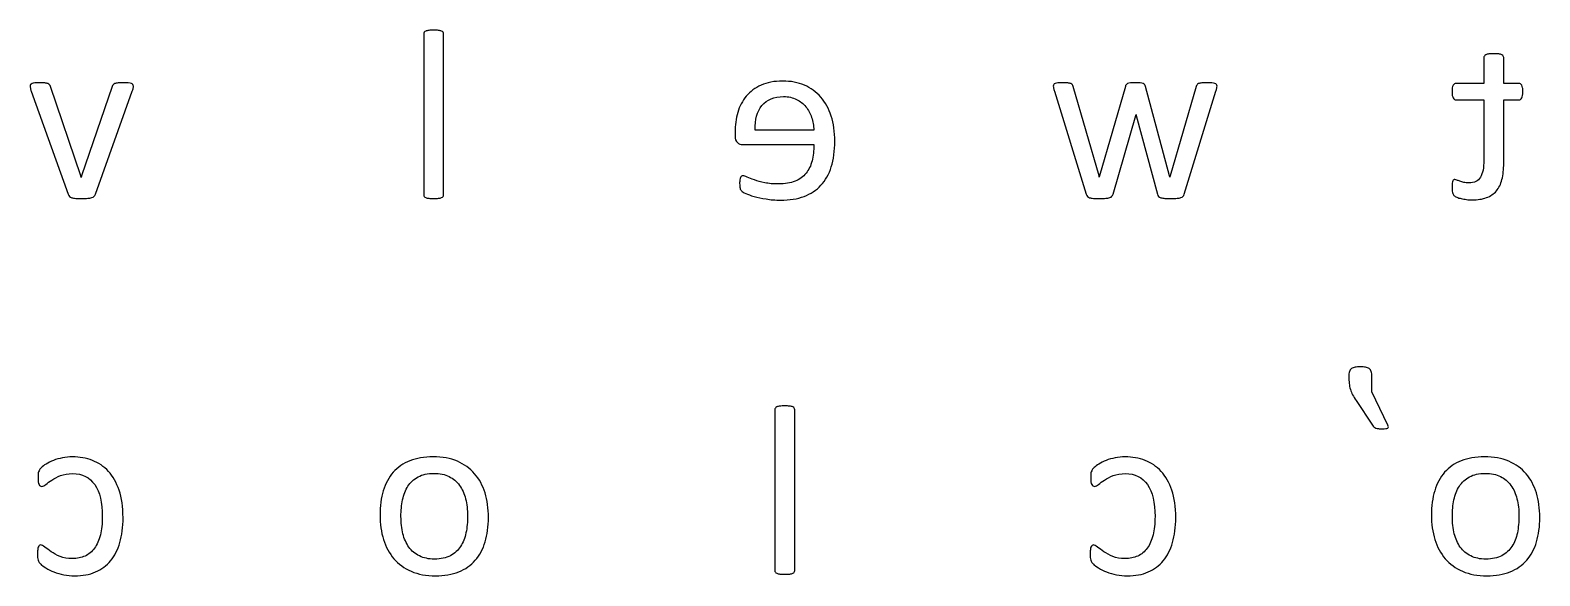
# Model space of a CAD drawing. Extents: x 4 to 604, y -23 to 293.
# Drawn here: x 379 to 443.6, y 35.1 to 58.5 of the extents above; entities that cross this region are included whole.
import ezdxf

# ---------------------------------------------------------------- set-up
doc = ezdxf.new("R2010")
doc.units = 0
doc.layers.add('Layer_1', color=7, linetype='CONTINUOUS')

msp = doc.modelspace()

# ---------------------------------------------------------------- linework, layer by layer
at = {"layer": 'Layer_1', "color": 1}
for p, q in [((395.852989, 58.285787), (395.852989, 51.396579)), ((396.703635, 51.396579), (396.703635, 58.285787)), ((441.224134, 57.275087), (441.224134, 56.171576)), ((442.074808, 56.171576), (442.074808, 57.275087)), ((379.014623, 56.047799), (379.014115, 56.047827)), ((379.055602, 55.83125), (380.63836, 51.422363)), ((381.174808, 52.206159), (379.880791, 56.03235)), ((382.520444, 56.03235), (381.210933, 52.206159)), ((381.803515, 51.422354), (383.381109, 55.831241)), ((422.797901, 56.04779), (422.79824, 56.047827)), ((422.844722, 55.83125), (424.210988, 51.422363)), ((424.757032, 52.206139), (423.65374, 56.03233)), ((425.880982, 56.042645), (424.772554, 52.206139)), ((427.773056, 52.206139), (426.747122, 56.03233)), ((428.912415, 56.03233), (427.793658, 52.206139)), ((428.402157, 51.422346), (429.758066, 55.831233)), ((441.224134, 56.171576), (440.033212, 56.171576)), ((442.719234, 56.171576), (442.074808, 56.171576)), ((440.033354, 55.465137), (441.224275, 55.465137)), ((441.224275, 55.465137), (441.224275, 52.876527)), ((442.074893, 52.752767), (442.074893, 55.465137)), ((442.074893, 55.465137), (442.724484, 55.465137)), ((425.355484, 51.422354), (426.329912, 54.78961)), ((426.329912, 54.78961), (426.340072, 54.836018)), ((426.340072, 54.836018), (426.350232, 54.78961)), ((426.350232, 54.78961), (427.252469, 51.422354)), ((409.179635, 54.072867), (409.17955, 53.918153)), ((412.551287, 54.170826), (410.035389, 54.170826)), ((409.509524, 53.546878), (412.551287, 53.546878)), ((381.190331, 52.144276), (381.174808, 52.206159)), ((381.210933, 52.206159), (381.190331, 52.144276)), ((424.762112, 52.159728), (424.757032, 52.206139)), ((424.772554, 52.206139), (424.762112, 52.159728)), ((427.783498, 52.159728), (427.773056, 52.206139)), ((427.793658, 52.206139), (427.783498, 52.159728)), ((439.863428, 51.736897), (439.863202, 51.736914)), ((435.444844, 43.606616), (435.444815, 43.606616)), ((436.43471, 42.951728), (436.43471, 43.606616)), ((437.120397, 41.533666), (436.43471, 42.951728)), ((410.882253, 42.190592), (410.882253, 35.301381)), ((411.732899, 35.301381), (411.732899, 42.190592)), ((435.754187, 42.58561), (436.460533, 41.523351)), ((393.984706, 37.673416), (393.984706, 37.673416)), ((394.881749, 37.616692), (394.881749, 37.616692)), ((438.978463, 37.673416), (438.978463, 37.673416)), ((439.875535, 37.616692), (439.875535, 37.616692)), ((379.327833, 36.007831), (379.327608, 36.007834)), ((424.37812, 36.007831), (424.377866, 36.007834))]:
    msp.add_line(p, q, dxfattribs=at)
for points in [[(395.873591, 58.35798), (395.859762, 58.337349), (395.852989, 58.313284), (395.852989, 58.285787)], [(395.940619, 58.409544), (395.909687, 58.3958), (395.887335, 58.378599), (395.873591, 58.35798)], [(396.069481, 58.440484), (396.014504, 58.433598), (395.971522, 58.423297), (395.940619, 58.409544)], [(396.280866, 58.450786), (396.194957, 58.450777), (396.124486, 58.447342), (396.069481, 58.440484)], [(396.487114, 58.440484), (396.432109, 58.447342), (396.363359, 58.450786), (396.280866, 58.450786)], [(396.618545, 58.409544), (396.585892, 58.423289), (396.542062, 58.43359), (396.487114, 58.440484)], [(396.685572, 58.35798), (396.673437, 58.378582), (396.651226, 58.395789), (396.618545, 58.409544)], [(396.703635, 58.285787), (396.703635, 58.313276), (396.697708, 58.337349), (396.685572, 58.35798)], [(441.244736, 57.342123), (441.230907, 57.321493), (441.224134, 57.299147), (441.224134, 57.275087)], [(441.311736, 57.396268), (441.280832, 57.380802), (441.25848, 57.362743), (441.244736, 57.342123)], [(441.440655, 57.429785), (441.38565, 57.422898), (441.342695, 57.411722), (441.311736, 57.396268)], [(441.652011, 57.440086), (441.566102, 57.44008), (441.495632, 57.436643), (441.440655, 57.429785)], [(441.858259, 57.429785), (441.803254, 57.436643), (441.734504, 57.440086), (441.652011, 57.440086)], [(441.989718, 57.396268), (441.957065, 57.411734), (441.913236, 57.42291), (441.858259, 57.429785)], [(442.056746, 57.342123), (442.04461, 57.362726), (442.022371, 57.380791), (441.989718, 57.396268)], [(442.074808, 57.275087), (442.074808, 57.299133), (442.068881, 57.32149), (442.056746, 57.342123)], [(411.221259, 56.269577), (410.85691, 56.269572), (410.546719, 56.211132), (410.290659, 56.094253)], [(412.144097, 56.091673), (411.869156, 56.210271), (411.561534, 56.269572), (411.221259, 56.269577)], [(379.014115, 56.047827), (379.014115, 56.034083), (379.014115, 56.019461), (379.016937, 56.003995)], [(379.032685, 56.117412), (379.02055, 56.098503), (379.014623, 56.075296), (379.014623, 56.047799)], [(379.016937, 56.003995), (379.01976, 55.988529), (379.021171, 55.972191), (379.024557, 55.95501)], [(379.024557, 55.95501), (379.027944, 55.937822), (379.032177, 55.918905), (379.03754, 55.898286)], [(379.094577, 56.1664), (379.065338, 56.152656), (379.044736, 56.136315), (379.032685, 56.117412)], [(379.03754, 55.898286), (379.04262, 55.877655), (379.048828, 55.855309), (379.055602, 55.83125)], [(379.215706, 56.192195), (379.164144, 56.188752), (379.123787, 56.180172), (379.094577, 56.1664)], [(379.411625, 56.19736), (379.332575, 56.197357), (379.267268, 56.195666), (379.215706, 56.192195)], [(379.635907, 56.189627), (379.57918, 56.194763), (379.50442, 56.19736), (379.411625, 56.19736)], [(379.769934, 56.161266), (379.737281, 56.17501), (379.692606, 56.184465), (379.635907, 56.189627)], [(379.844695, 56.109699), (379.82748, 56.130329), (379.802588, 56.147508), (379.769934, 56.161266)], [(379.880791, 56.03235), (379.874018, 56.063284), (379.861882, 56.089068), (379.844695, 56.109699)], [(382.564273, 56.109699), (382.548751, 56.089068), (382.534188, 56.063284), (382.520444, 56.03235)], [(382.636437, 56.161266), (382.603784, 56.147522), (382.579739, 56.130321), (382.564273, 56.109699)], [(382.775658, 56.189627), (382.715516, 56.184462), (382.669119, 56.175008), (382.636437, 56.161266)], [(383.015405, 56.19736), (382.915696, 56.197357), (382.835799, 56.19482), (382.775658, 56.189627)], [(383.213864, 56.192195), (383.16058, 56.195638), (383.094428, 56.197331), (383.015405, 56.19736)], [(383.342783, 56.168996), (383.31013, 56.181019), (383.267148, 56.188752), (383.213864, 56.192195)], [(383.412351, 56.120008), (383.398522, 56.140639), (383.375408, 56.156962), (383.342783, 56.168996)], [(383.381109, 55.831241), (383.394938, 55.872491), (383.405944, 55.908584), (383.414609, 55.93953)], [(383.432953, 56.047819), (383.432953, 56.075307), (383.42618, 56.099381), (383.412351, 56.120008)], [(383.414609, 55.93953), (383.423075, 55.970464), (383.428438, 55.993669), (383.430131, 56.009146)], [(383.430131, 56.009146), (383.432953, 56.024611), (383.432953, 56.0375), (383.432953, 56.047819)], [(409.65913, 55.622425), (409.494143, 55.424751), (409.373014, 55.192702), (409.295656, 54.926284)], [(410.290659, 56.094253), (410.034599, 55.977365), (409.824089, 55.820091), (409.65913, 55.622425)], [(410.331835, 55.22277), (410.539777, 55.47716), (410.848246, 55.604354), (411.25727, 55.60436)], [(411.25727, 55.60436), (411.466905, 55.604354), (411.650773, 55.564821), (411.808902, 55.485759)], [(412.847818, 55.58117), (412.653649, 55.8029), (412.419066, 55.973066), (412.144097, 56.091673)], [(413.293786, 54.771584), (413.190662, 55.089572), (413.042015, 55.359433), (412.847818, 55.58117)], [(422.815964, 56.11998), (422.803828, 56.102793), (422.797901, 56.078725), (422.797901, 56.04779)], [(422.79824, 56.047827), (422.79824, 56.023753), (422.801627, 55.994538), (422.808682, 55.960166)], [(422.808682, 55.960166), (422.815456, 55.925783), (422.827591, 55.882812), (422.844722, 55.83125)], [(422.877798, 56.166391), (422.848588, 56.152647), (422.827986, 56.137164), (422.815964, 56.11998)], [(422.996388, 56.192186), (422.946548, 56.188743), (422.907037, 56.180164), (422.877798, 56.166391)], [(423.194875, 56.197351), (423.112382, 56.197348), (423.046229, 56.195658), (422.996388, 56.192186)], [(423.413964, 56.189618), (423.357294, 56.194755), (423.284255, 56.197351), (423.194875, 56.197351)], [(423.54802, 56.163823), (423.515395, 56.175846), (423.470691, 56.184454), (423.413964, 56.189618)], [(423.620212, 56.112258), (423.60469, 56.13461), (423.580701, 56.151789), (423.54802, 56.163823)], [(423.65374, 56.03233), (423.646967, 56.063265), (423.635678, 56.089906), (423.620212, 56.112258)], [(425.911885, 56.114835), (425.898056, 56.094205), (425.887896, 56.070142), (425.880982, 56.042645)], [(425.978913, 56.163823), (425.947981, 56.1518), (425.925657, 56.135457), (425.911885, 56.114835)], [(426.105235, 56.189618), (426.05198, 56.184454), (426.009872, 56.175874), (425.978913, 56.163823)], [(426.308887, 56.197351), (426.226393, 56.197348), (426.158519, 56.194811), (426.105235, 56.189618)], [(426.517675, 56.189618), (426.46442, 56.194755), (426.394824, 56.197351), (426.308887, 56.197351)], [(426.643998, 56.163823), (426.613066, 56.175846), (426.570958, 56.184454), (426.517675, 56.189618)], [(426.713622, 56.112258), (426.6981, 56.13461), (426.674929, 56.151789), (426.643998, 56.163823)], [(426.747122, 56.03233), (426.740348, 56.063265), (426.729059, 56.089906), (426.713622, 56.112258)], [(428.948511, 56.112258), (428.934682, 56.089906), (428.922829, 56.063265), (428.912415, 56.03233)], [(429.015511, 56.163823), (428.984608, 56.1518), (428.962256, 56.134599), (428.948511, 56.112258)], [(429.149566, 56.189618), (429.091146, 56.184454), (429.046442, 56.175874), (429.015511, 56.163823)], [(429.381553, 56.197351), (429.285315, 56.197348), (429.208015, 56.194811), (429.149566, 56.189618)], [(429.582636, 56.192186), (429.52766, 56.19563), (429.460632, 56.197323), (429.381553, 56.197351)], [(429.714096, 56.168988), (429.681442, 56.18101), (429.637613, 56.188743), (429.582636, 56.192186)], [(429.78372, 56.122582), (429.769891, 56.141491), (429.746749, 56.156954), (429.714096, 56.168988)], [(429.758066, 55.831233), (429.775281, 55.882795), (429.787304, 55.925766), (429.794162, 55.960149)], [(429.804322, 56.04781), (429.80435, 56.078744), (429.797549, 56.103667), (429.78372, 56.122582)], [(429.794162, 55.960149), (429.800935, 55.994521), (429.804604, 56.023739), (429.804322, 56.04781)], [(439.87339, 55.980794), (439.866617, 55.936101), (439.86323, 55.881099), (439.86323, 55.815787)], [(439.86323, 55.815787), (439.86323, 55.692021), (439.878752, 55.602641), (439.909599, 55.547642)], [(439.90689, 56.091662), (439.891368, 56.062435), (439.880361, 56.025481), (439.87339, 55.980794)], [(439.96102, 56.153542), (439.940418, 56.141519), (439.922356, 56.120877), (439.90689, 56.091662)], [(440.033212, 56.171576), (440.005837, 56.17157), (439.98165, 56.165564), (439.96102, 56.153542)], [(442.793995, 56.153542), (442.771699, 56.165564), (442.746751, 56.171576), (442.719234, 56.171576)], [(442.848153, 56.091662), (442.834324, 56.120877), (442.816347, 56.141505), (442.793995, 56.153542)], [(442.881653, 55.980794), (442.873186, 56.025481), (442.861898, 56.062435), (442.848153, 56.091662)], [(442.848238, 55.547642), (442.87917, 55.602641), (442.894635, 55.692021), (442.894635, 55.815787)], [(442.894635, 55.815787), (442.894635, 55.881099), (442.890402, 55.936101), (442.881653, 55.980794)], [(409.295656, 54.926284), (409.218328, 54.659855), (409.179635, 54.375384), (409.179635, 54.072867)], [(410.035389, 54.170826), (410.024947, 54.617728), (410.123894, 54.968375), (410.331835, 55.22277)], [(411.808902, 55.485759), (411.967003, 55.406686), (412.099337, 55.301835), (412.205876, 55.171205)], [(412.205876, 55.171205), (412.312414, 55.040567), (412.394908, 54.888447), (412.453356, 54.714846)], [(439.909599, 55.547642), (439.940531, 55.492634), (439.981792, 55.465131), (440.033354, 55.465137)], [(442.724484, 55.465137), (442.776046, 55.465131), (442.817278, 55.492625), (442.848238, 55.547642)], [(412.453356, 54.714846), (412.511776, 54.541237), (412.544429, 54.359898), (412.551287, 54.170826)], [(413.448444, 53.696436), (413.448444, 54.09521), (413.396882, 54.453593), (413.293786, 54.771584)], [(409.17955, 53.918153), (409.17955, 53.784077), (409.213078, 53.688683), (409.280106, 53.631962)], [(409.280106, 53.631962), (409.347134, 53.575239), (409.423588, 53.546875), (409.509524, 53.546878)], [(413.29895, 52.592927), (413.398603, 52.909194), (413.448444, 53.277031), (413.448444, 53.696436)], [(412.551287, 53.546878), (412.551287, 53.289045), (412.525605, 53.057), (412.473958, 52.850737)], [(412.473958, 52.850737), (412.422425, 52.644473), (412.336488, 52.467429), (412.216177, 52.319609)], [(412.855551, 51.803964), (413.05147, 52.013666), (413.19927, 52.276652), (413.29895, 52.592927)], [(441.224275, 52.876527), (441.224303, 52.556814), (441.177031, 52.315317), (441.082486, 52.152026)], [(442.000132, 52.05405), (442.049972, 52.251718), (442.074893, 52.484625), (442.074893, 52.752767)], [(409.383258, 52.038592), (409.378178, 51.995618), (409.375638, 51.943193), (409.375638, 51.881315)], [(409.375638, 51.881315), (409.375638, 51.836623), (409.37846, 51.79795), (409.380718, 51.765291)], [(409.380718, 51.765291), (409.384105, 51.732632), (409.388338, 51.703414), (409.3937, 51.67763)], [(409.4064, 52.139142), (409.39624, 52.115069), (409.388338, 52.081561), (409.383258, 52.038592)], [(409.45023, 52.193287), (409.431321, 52.181264), (409.416702, 52.163207), (409.4064, 52.139142)], [(409.514661, 52.211321), (409.490672, 52.211318), (409.469138, 52.205309), (409.45023, 52.193287)], [(409.697682, 52.157176), (409.616938, 52.19327), (409.555922, 52.211318), (409.514661, 52.211321)], [(410.007026, 52.035996), (409.881578, 52.080686), (409.778482, 52.12108), (409.697682, 52.157176)], [(410.452993, 51.914815), (410.28112, 51.950911), (410.132502, 51.991303), (410.007026, 52.035996)], [(411.040721, 51.860671), (410.820729, 51.860671), (410.624838, 51.878705), (410.452993, 51.914815)], [(411.747039, 51.979275), (411.554563, 51.900205), (411.319133, 51.860671), (411.040721, 51.860671)], [(412.216177, 52.319609), (412.095894, 52.171784), (411.939486, 52.058339), (411.747039, 51.979275)], [(412.1312, 51.329557), (412.41822, 51.436127), (412.659661, 51.594264), (412.855551, 51.803964)], [(439.863202, 51.736914), (439.863202, 51.637219), (439.869975, 51.558151), (439.883804, 51.499709)], [(439.873588, 51.891594), (439.866814, 51.850342), (439.863428, 51.798774), (439.863428, 51.736897)], [(439.89673, 51.98957), (439.888263, 51.965497), (439.880361, 51.932846), (439.873588, 51.891594)], [(439.932798, 52.038558), (439.917276, 52.029979), (439.905422, 52.013638), (439.89673, 51.98957)], [(439.981792, 52.051456), (439.964576, 52.051456), (439.948264, 52.047166), (439.932798, 52.038558)], [(440.074586, 52.028257), (440.040212, 52.043723), (440.00928, 52.051456), (439.981792, 52.051456)], [(440.198312, 51.979272), (440.150222, 51.996459), (440.108961, 52.012789), (440.074586, 52.028257)], [(440.3633, 51.930284), (440.301436, 51.94575), (440.246431, 51.962082), (440.198312, 51.979272)], [(440.574684, 51.907085), (440.495634, 51.907085), (440.425191, 51.914818), (440.3633, 51.930284)], [(441.082486, 52.152026), (440.987998, 51.988732), (440.818693, 51.907085), (440.574684, 51.907085)], [(441.760412, 51.564174), (441.870366, 51.693087), (441.950292, 51.856378), (442.000132, 52.05405)], [(380.63836, 51.422363), (380.652189, 51.384545), (380.670167, 51.353605), (380.692491, 51.32954)], [(380.692491, 51.32954), (380.714786, 51.305495), (380.748342, 51.286572), (380.793046, 51.272819)], [(380.793046, 51.272819), (380.837722, 51.259075), (380.894421, 51.24962), (380.96317, 51.244458)], [(380.96317, 51.244458), (381.031919, 51.239294), (381.117856, 51.236725), (381.220924, 51.236725)], [(381.220924, 51.236725), (381.324048, 51.236725), (381.409956, 51.240169), (381.478705, 51.247027)], [(381.478705, 51.247027), (381.547455, 51.253913), (381.603306, 51.264214), (381.646289, 51.277969)], [(381.646289, 51.277969), (381.689215, 51.291714), (381.722743, 51.310628), (381.746788, 51.33469)], [(381.746788, 51.33469), (381.770777, 51.358764), (381.789771, 51.387974), (381.803515, 51.422354)], [(395.852989, 51.396579), (395.852989, 51.369091), (395.859762, 51.345872), (395.873591, 51.326963)], [(395.873591, 51.326963), (395.88742, 51.308054), (395.909687, 51.291728), (395.940619, 51.277978)], [(395.940619, 51.277978), (395.971522, 51.264234), (396.014504, 51.253904), (396.069481, 51.247035)], [(396.069481, 51.247035), (396.124486, 51.240149), (396.194957, 51.236734), (396.280866, 51.236734)], [(396.280866, 51.236734), (396.363359, 51.236734), (396.432109, 51.240177), (396.487114, 51.247035)], [(396.487114, 51.247035), (396.542062, 51.253921), (396.585892, 51.264222), (396.618545, 51.277978)], [(396.618545, 51.277978), (396.651226, 51.291722), (396.67355, 51.308057), (396.685572, 51.326963)], [(396.685572, 51.326963), (396.697708, 51.345872), (396.703635, 51.369076), (396.703635, 51.396579)], [(409.3937, 51.67763), (409.39878, 51.651835), (409.407529, 51.628642), (409.419383, 51.608014)], [(409.419383, 51.608014), (409.431518, 51.587384), (409.446758, 51.567623), (409.46578, 51.548714)], [(409.46578, 51.548714), (409.484689, 51.529805), (409.540541, 51.498865), (409.633335, 51.455896)], [(409.633335, 51.455896), (409.72613, 51.412922), (409.846441, 51.370812), (409.994213, 51.329557)], [(409.994213, 51.329557), (410.142041, 51.288307), (410.313011, 51.251353), (410.507208, 51.218691)], [(410.507208, 51.218691), (410.701405, 51.186033), (410.908472, 51.169706), (411.128436, 51.169706)], [(411.128436, 51.169706), (411.509972, 51.169706), (411.844236, 51.22299), (412.1312, 51.329557)], [(424.210988, 51.422363), (424.221148, 51.384545), (424.237517, 51.353605), (424.259925, 51.32954)], [(424.259925, 51.32954), (424.282221, 51.305495), (424.313209, 51.286572), (424.352748, 51.272819)], [(424.352748, 51.272819), (424.392288, 51.259075), (424.446418, 51.24962), (424.515139, 51.244458)], [(424.515139, 51.244458), (424.583888, 51.239294), (424.669825, 51.236725), (424.772949, 51.236725)], [(424.772949, 51.236725), (424.879488, 51.236725), (424.968839, 51.240169), (425.041032, 51.247027)], [(425.041032, 51.247027), (425.113196, 51.253913), (425.170769, 51.264214), (425.213724, 51.277969)], [(425.213724, 51.277969), (425.256706, 51.291714), (425.288484, 51.310628), (425.309115, 51.33469)], [(425.309115, 51.33469), (425.329717, 51.358764), (425.345211, 51.387974), (425.355484, 51.422354)], [(427.252469, 51.422354), (427.262911, 51.384537), (427.278998, 51.353597), (427.301462, 51.329531)], [(427.301462, 51.329531), (427.323758, 51.305486), (427.357286, 51.286563), (427.401962, 51.27281)], [(427.401962, 51.27281), (427.446666, 51.259066), (427.504239, 51.249612), (427.57471, 51.24445)], [(427.57471, 51.24445), (427.645153, 51.239285), (427.731936, 51.236717), (427.83506, 51.236717)], [(427.83506, 51.236717), (427.941599, 51.236717), (428.028382, 51.24016), (428.09541, 51.247018)], [(428.09541, 51.247018), (428.16241, 51.253904), (428.217415, 51.264205), (428.260369, 51.277961)], [(428.260369, 51.277961), (428.303351, 51.291705), (428.33513, 51.31062), (428.35576, 51.334682)], [(428.35576, 51.334682), (428.376362, 51.358756), (428.391856, 51.387966), (428.402157, 51.422346)], [(439.883804, 51.499709), (439.897633, 51.441266), (439.91815, 51.398298), (439.945639, 51.370795)], [(439.945639, 51.370795), (439.973014, 51.343307), (440.014388, 51.317509), (440.069393, 51.293447)], [(440.069393, 51.293447), (440.12437, 51.269373), (440.18708, 51.249617), (440.257551, 51.234146)], [(440.257551, 51.234146), (440.328022, 51.21868), (440.402782, 51.205783), (440.481805, 51.195473)], [(440.481805, 51.195473), (440.560883, 51.185172), (440.639934, 51.180007), (440.718984, 51.180007)], [(440.718984, 51.180007), (440.959579, 51.180007), (441.165798, 51.211805), (441.337644, 51.275401)], [(441.337644, 51.275401), (441.509517, 51.339003), (441.650402, 51.435258), (441.760412, 51.564174)], [(435.560837, 43.952107), (435.521326, 43.921161), (435.492088, 43.878187), (435.473179, 43.823191)], [(435.712926, 44.013984), (435.651063, 44.003655), (435.600376, 43.983039), (435.560837, 43.952107)], [(435.93464, 44.02945), (435.848704, 44.029444), (435.77479, 44.024285), (435.712926, 44.013984)], [(436.161462, 44.013984), (436.099599, 44.024285), (436.023964, 44.02945), (435.93464, 44.02945)], [(436.31612, 43.952107), (436.274887, 43.983039), (436.223354, 44.003666), (436.161462, 44.013984)], [(436.406346, 43.823191), (436.387438, 43.878187), (436.357381, 43.921161), (436.31612, 43.952107)], [(435.444815, 43.606616), (435.444815, 43.500038), (435.449895, 43.402922), (435.460338, 43.315267)], [(435.473179, 43.823191), (435.45427, 43.76818), (435.444844, 43.69599), (435.444844, 43.606616)], [(435.460338, 43.315267), (435.470498, 43.227597), (435.487713, 43.143374), (435.5119, 43.062593)], [(436.43471, 43.606616), (436.43471, 43.69599), (436.425114, 43.76818), (436.406346, 43.823191)], [(435.5119, 43.062593), (435.535888, 42.981802), (435.567751, 42.902731), (435.607291, 42.825391)], [(435.607291, 42.825391), (435.646802, 42.748037), (435.695796, 42.668109), (435.754187, 42.58561)], [(410.902856, 42.262784), (410.889027, 42.242154), (410.882253, 42.218086), (410.882253, 42.190592)], [(410.969883, 42.314349), (410.938952, 42.300605), (410.9166, 42.283403), (410.902856, 42.262784)], [(411.098746, 42.345292), (411.043769, 42.338406), (411.000815, 42.328104), (410.969883, 42.314349)], [(411.310159, 42.355593), (411.224222, 42.355584), (411.153751, 42.35215), (411.098746, 42.345292)], [(411.51635, 42.345292), (411.461373, 42.35215), (411.392624, 42.355593), (411.310159, 42.355593)], [(411.647809, 42.314349), (411.615184, 42.328093), (411.571355, 42.338394), (411.51635, 42.345292)], [(411.714837, 42.262784), (411.702702, 42.283415), (411.680462, 42.300591), (411.647809, 42.314349)], [(411.732899, 42.190592), (411.732899, 42.21808), (411.726973, 42.242151), (411.714837, 42.262784)], [(436.460533, 41.523351), (436.477749, 41.499277), (436.497476, 41.476939), (436.519828, 41.456314)], [(436.519828, 41.456314), (436.542124, 41.435684), (436.56964, 41.419355), (436.602293, 41.407326)], [(436.602293, 41.407326), (436.634946, 41.395304), (436.672764, 41.386696), (436.715718, 41.381559)], [(436.715718, 41.381559), (436.758701, 41.376395), (436.812831, 41.373826), (436.878109, 41.373826)], [(436.878109, 41.373826), (436.936557, 41.373824), (436.985523, 41.376366), (437.025062, 41.381559)], [(437.025062, 41.381559), (437.064573, 41.386696), (437.092937, 41.395304), (437.110096, 41.407326)], [(437.110096, 41.407326), (437.127311, 41.419349), (437.136625, 41.435684), (437.138459, 41.456314)], [(437.138459, 41.456314), (437.141281, 41.476945), (437.134226, 41.502717), (437.120397, 41.533666)], [(380.39215, 40.127954), (380.252986, 40.100437), (380.124942, 40.064352), (380.008074, 40.019665)], [(380.822652, 40.169206), (380.674852, 40.169203), (380.53137, 40.155462), (380.39215, 40.127954)], [(381.675922, 40.017085), (381.412948, 40.118496), (381.128524, 40.169203), (380.822652, 40.169206)], [(396.25826, 40.174362), (395.87678, 40.174359), (395.544238, 40.117636), (395.260689, 40.004196)], [(397.294552, 39.983569), (396.99898, 40.110761), (396.65354, 40.174359), (396.25826, 40.174362)], [(425.442408, 40.127954), (425.303216, 40.100437), (425.175172, 40.064352), (425.058332, 40.019665)], [(425.87291, 40.169206), (425.72511, 40.169203), (425.581628, 40.155462), (425.442408, 40.127954)], [(426.726152, 40.017085), (426.463234, 40.118496), (426.178811, 40.169203), (425.87291, 40.169206)], [(441.252074, 40.174362), (440.870566, 40.174359), (440.538023, 40.117636), (440.254475, 40.004196)], [(442.288337, 39.983569), (441.992738, 40.110761), (441.647326, 40.174359), (441.252074, 40.174362)], [(379.353346, 39.421501), (379.34996, 39.380245), (379.348266, 39.328678), (379.348266, 39.266803)], [(379.373948, 39.532366), (379.363788, 39.499704), (379.356733, 39.46275), (379.353346, 39.421501)], [(379.412613, 39.61745), (379.397091, 39.593377), (379.384278, 39.565022), (379.373948, 39.532366)], [(379.497675, 39.715427), (379.456414, 39.674169), (379.428079, 39.64151), (379.412613, 39.61745)], [(379.696162, 39.864968), (379.605088, 39.806522), (379.538907, 39.756673), (379.497675, 39.715427)], [(380.008074, 40.019665), (379.891234, 39.974969), (379.787235, 39.923405), (379.696162, 39.864968)], [(380.314906, 39.367356), (380.460984, 39.424074), (380.633704, 39.452435), (380.833066, 39.452441)], [(380.833066, 39.452441), (381.242062, 39.452435), (381.555696, 39.295161), (381.773938, 38.98061)], [(382.361581, 39.550417), (382.167412, 39.760111), (381.93884, 39.915669), (381.675922, 40.017085)], [(382.820418, 38.743408), (382.708743, 39.071709), (382.555778, 39.340709), (382.361581, 39.550417)], [(394.551803, 39.509162), (394.362771, 39.292582), (394.220982, 39.029596), (394.126466, 38.720204)], [(395.260689, 40.004196), (394.97714, 39.890746), (394.740836, 39.725736), (394.551803, 39.509162)], [(395.613834, 39.315789), (395.796008, 39.413762), (396.02283, 39.46275), (396.294356, 39.462753)], [(396.294356, 39.462753), (396.54528, 39.46275), (396.760954, 39.418058), (396.941407, 39.328683)], [(398.034369, 39.447284), (397.836757, 39.677606), (397.590151, 39.856368), (397.294552, 39.983569)], [(398.47774, 38.624807), (398.379809, 38.942792), (398.231981, 39.216952), (398.034369, 39.447284)], [(424.403605, 39.421501), (424.400218, 39.380245), (424.398525, 39.328678), (424.398525, 39.266803)], [(424.424207, 39.532366), (424.413765, 39.499704), (424.406991, 39.46275), (424.403605, 39.421501)], [(424.462871, 39.61745), (424.447349, 39.593377), (424.434508, 39.565022), (424.424207, 39.532366)], [(424.547905, 39.715427), (424.5067, 39.674169), (424.478337, 39.64151), (424.462871, 39.61745)], [(424.74642, 39.864968), (424.655347, 39.806522), (424.589166, 39.756673), (424.547905, 39.715427)], [(425.058332, 40.019665), (424.941464, 39.974969), (424.837493, 39.923405), (424.74642, 39.864968)], [(425.365192, 39.367356), (425.51127, 39.424074), (425.683962, 39.452435), (425.883324, 39.452441)], [(425.883324, 39.452441), (426.29232, 39.452435), (426.605954, 39.295161), (426.824196, 38.98061)], [(427.41184, 39.550417), (427.217642, 39.760111), (426.989099, 39.915669), (426.726152, 40.017085)], [(427.870676, 38.743408), (427.758973, 39.071709), (427.606008, 39.340709), (427.41184, 39.550417)], [(439.545589, 39.509162), (439.356528, 39.292582), (439.214768, 39.029596), (439.120252, 38.720204)], [(440.254475, 40.004196), (439.970898, 39.890746), (439.734621, 39.725736), (439.545589, 39.509162)], [(440.607619, 39.315789), (440.789794, 39.413762), (441.016644, 39.46275), (441.28817, 39.462753)], [(441.28817, 39.462753), (441.539066, 39.46275), (441.75474, 39.418058), (441.935164, 39.328683)], [(443.028155, 39.447284), (442.830514, 39.677606), (442.583937, 39.856368), (442.288337, 39.983569)], [(443.471554, 38.624807), (443.373566, 38.942792), (443.225795, 39.216952), (443.028155, 39.447284)], [(379.348266, 39.266803), (379.348266, 39.132728), (379.363788, 39.039047), (379.394664, 38.985769)], [(379.394664, 38.985769), (379.425595, 38.93248), (379.463385, 38.905838), (379.50806, 38.905841)], [(379.50806, 38.905841), (379.559622, 38.905838), (379.618917, 38.934199), (379.685945, 38.990925)], [(379.685945, 38.990925), (379.752945, 39.047644), (379.838035, 39.110382), (379.94113, 39.179139)], [(379.94113, 39.179139), (380.044254, 39.247892), (380.168856, 39.31063), (380.314906, 39.367356)], [(381.773938, 38.98061), (381.99218, 38.666057), (382.101316, 38.209698), (382.101316, 37.611533)], [(394.951345, 38.328302), (394.997771, 38.551751), (395.074225, 38.747701), (395.180764, 38.916154)], [(395.180764, 38.916154), (395.287331, 39.084598), (395.431659, 39.217812), (395.613834, 39.315789)], [(396.941407, 39.328683), (397.121832, 39.239298), (397.270506, 39.112961), (397.387346, 38.94967)], [(397.387346, 38.94967), (397.504214, 38.786376), (397.590998, 38.593006), (397.647696, 38.369557)], [(424.398525, 39.266803), (424.398525, 39.132728), (424.414047, 39.039047), (424.444922, 38.985769)], [(424.444922, 38.985769), (424.475882, 38.93248), (424.513671, 38.905838), (424.558347, 38.905841)], [(424.558347, 38.905841), (424.609909, 38.905838), (424.669204, 38.934199), (424.736232, 38.990925)], [(424.736232, 38.990925), (424.803231, 39.047644), (424.888293, 39.110382), (424.991417, 39.179139)], [(424.991417, 39.179139), (425.094513, 39.247892), (425.219114, 39.31063), (425.365192, 39.367356)], [(426.824196, 38.98061), (427.042467, 38.666057), (427.151602, 38.209698), (427.151602, 37.611533)], [(439.945131, 38.328302), (439.991528, 38.551751), (440.06801, 38.747701), (440.174578, 38.916154)], [(440.174578, 38.916154), (440.281116, 39.084598), (440.425473, 39.217812), (440.607619, 39.315789)], [(441.935164, 39.328683), (442.115646, 39.239298), (442.264264, 39.112961), (442.381132, 38.94967)], [(442.381132, 38.94967), (442.498, 38.786376), (442.584784, 38.593006), (442.64151, 38.369557)], [(382.988002, 37.565128), (382.988002, 38.022342), (382.932122, 38.415102), (382.820418, 38.743408)], [(394.126466, 38.720204), (394.03195, 38.410804), (393.984706, 38.061878), (393.984706, 37.673416)], [(394.881749, 37.616692), (394.881749, 37.867644), (394.904891, 38.104846), (394.951345, 38.328302)], [(397.647696, 38.369557), (397.704423, 38.146102), (397.732758, 37.902022), (397.732758, 37.637317)], [(398.624693, 37.580596), (398.624693, 37.958743), (398.575699, 38.306813), (398.47774, 38.624807)], [(428.038232, 37.565128), (428.038232, 38.022342), (427.98238, 38.415102), (427.870676, 38.743408)], [(439.120252, 38.720204), (439.025736, 38.410804), (438.978492, 38.061878), (438.978463, 37.673416)], [(439.875535, 37.616692), (439.875563, 37.867644), (439.898677, 38.104846), (439.945131, 38.328302)], [(442.64151, 38.369557), (442.698209, 38.146102), (442.726544, 37.902022), (442.726544, 37.637317)], [(443.618451, 37.580596), (443.618451, 37.958743), (443.569485, 38.306813), (443.471554, 38.624807)], [(382.101316, 37.611533), (382.101316, 37.312451), (382.072952, 37.050323), (382.016226, 36.825155)], [(382.85135, 36.500289), (382.942451, 36.807965), (382.988002, 37.16291), (382.988002, 37.565128)], [(393.984706, 37.673416), (393.984706, 37.295261), (394.034518, 36.947193), (394.134199, 36.629202)], [(394.964243, 36.879299), (394.909238, 37.102749), (394.881749, 37.348547), (394.881749, 37.616692)], [(397.732758, 37.637317), (397.732758, 37.382925), (397.709616, 37.144004), (397.663162, 36.920552)], [(398.485473, 36.528652), (398.578268, 36.838044), (398.624693, 37.188691), (398.624693, 37.580596)], [(427.151602, 37.611533), (427.151602, 37.312451), (427.123239, 37.050323), (427.066512, 36.825155)], [(427.901608, 36.500289), (427.992681, 36.807965), (428.038232, 37.16291), (428.038232, 37.565128)], [(438.978463, 37.673416), (438.978492, 37.295261), (439.028332, 36.947193), (439.127985, 36.629202)], [(439.958028, 36.879299), (439.903052, 37.102749), (439.875563, 37.348547), (439.875535, 37.616692)], [(442.726544, 37.637317), (442.726544, 37.382925), (442.703402, 37.144004), (442.656976, 36.920552)], [(443.479287, 36.528652), (443.572053, 36.838044), (443.618451, 37.188691), (443.618451, 37.580596)], [(382.016226, 36.825155), (381.959527, 36.599981), (381.876187, 36.411767), (381.766205, 36.260507)], [(395.222024, 36.301763), (395.105184, 36.463332), (395.019248, 36.655844), (394.964243, 36.879299)], [(397.663162, 36.920552), (397.616793, 36.697099), (397.539436, 36.502008), (397.431175, 36.335279)], [(427.066512, 36.825155), (427.009842, 36.599981), (426.926474, 36.411767), (426.816464, 36.260507)], [(440.215782, 36.301763), (440.098942, 36.463332), (440.013005, 36.655844), (439.958028, 36.879299)], [(442.656976, 36.920552), (442.61055, 36.697099), (442.533222, 36.502008), (442.424933, 36.335279)], [(379.335453, 36.185735), (379.330373, 36.135886), (379.327833, 36.076586), (379.327833, 36.007831)], [(379.361136, 36.309493), (379.349, 36.276834), (379.340533, 36.235579), (379.335453, 36.185735)], [(379.404965, 36.379106), (379.387749, 36.365361), (379.373186, 36.342149), (379.361136, 36.309493)], [(379.466828, 36.399736), (379.442839, 36.399733), (379.422152, 36.39285), (379.404965, 36.379106)], [(379.639548, 36.309495), (379.565634, 36.369654), (379.50806, 36.399733), (379.466828, 36.399736)], [(379.912795, 36.10839), (379.804507, 36.182298), (379.713462, 36.249334), (379.639548, 36.309495)], [(381.766205, 36.260507), (381.656223, 36.109247), (381.521321, 35.996663), (381.361498, 35.922749)], [(382.454404, 35.721643), (382.627942, 35.933065), (382.760305, 36.192613), (382.85135, 36.500289)], [(394.134199, 36.629202), (394.23388, 36.311214), (394.382526, 36.037055), (394.580138, 35.806728)], [(395.67056, 35.925329), (395.488386, 36.014709), (395.338893, 36.140188), (395.222024, 36.301763)], [(397.431175, 36.335279), (397.322915, 36.168548), (397.177683, 36.036194), (396.995537, 35.938221)], [(398.062732, 35.739694), (398.251765, 35.956266), (398.392678, 36.219255), (398.485473, 36.528652)], [(424.38574, 36.185735), (424.38066, 36.135886), (424.37812, 36.076586), (424.37812, 36.007831)], [(424.411422, 36.309493), (424.399287, 36.276834), (424.39082, 36.235579), (424.38574, 36.185735)], [(424.455251, 36.379106), (424.438036, 36.365361), (424.423445, 36.342149), (424.411422, 36.309493)], [(424.517086, 36.399736), (424.493097, 36.399733), (424.472439, 36.39285), (424.455251, 36.379106)], [(424.689806, 36.309495), (424.61592, 36.369654), (424.558347, 36.399733), (424.517086, 36.399736)], [(424.963054, 36.10839), (424.854793, 36.182298), (424.76372, 36.249334), (424.689806, 36.309495)], [(426.816464, 36.260507), (426.70651, 36.109247), (426.571579, 35.996663), (426.411785, 35.922749)], [(427.504634, 35.721643), (427.678201, 35.933065), (427.810535, 36.192613), (427.901608, 36.500289)], [(439.127985, 36.629202), (439.227666, 36.311214), (439.376312, 36.037055), (439.573952, 35.806728)], [(440.664346, 35.925329), (440.482172, 36.014709), (440.332678, 36.140188), (440.215782, 36.301763)], [(442.424933, 36.335279), (442.316701, 36.168548), (442.171469, 36.036194), (441.989323, 35.938221)], [(443.056518, 35.739694), (443.24555, 35.956266), (443.386464, 36.219255), (443.479287, 36.528652)], [(379.327608, 36.007834), (379.327608, 35.949391), (379.33043, 35.898684), (379.332688, 35.855716)], [(379.332688, 35.855716), (379.336074, 35.812742), (379.342283, 35.776649), (379.35075, 35.747427)], [(379.35075, 35.747427), (379.359216, 35.718206), (379.369659, 35.692422), (379.381681, 35.670079)], [(379.381681, 35.670079), (379.393817, 35.647727), (379.421221, 35.615074), (379.464147, 35.572102)], [(379.464147, 35.572102), (379.507129, 35.529131), (379.580168, 35.475845), (379.683292, 35.412249)], [(380.296843, 35.904704), (380.149072, 35.966581), (380.021028, 36.034476), (379.912795, 36.10839)], [(380.812435, 35.811884), (380.616516, 35.811884), (380.444671, 35.842821), (380.296843, 35.904704)], [(381.361498, 35.922749), (381.201676, 35.848841), (381.018655, 35.811884), (380.812435, 35.811884)], [(381.807353, 35.239504), (382.065135, 35.349511), (382.280809, 35.510222), (382.454404, 35.721643)], [(394.580138, 35.806728), (394.777778, 35.576401), (395.025259, 35.396777), (395.322552, 35.267864)], [(396.314986, 35.791256), (396.067534, 35.791256), (395.852706, 35.835946), (395.67056, 35.925329)], [(396.995537, 35.938221), (396.813363, 35.840245), (396.586512, 35.791256), (396.314986, 35.791256)], [(397.353846, 35.24466), (397.637395, 35.358105), (397.8737, 35.523114), (398.062732, 35.739694)], [(424.377866, 36.007834), (424.377894, 35.949391), (424.380688, 35.898684), (424.382946, 35.855716)], [(424.382946, 35.855716), (424.386333, 35.812742), (424.392542, 35.776649), (424.401008, 35.747427)], [(424.401008, 35.747427), (424.409475, 35.718206), (424.419917, 35.692422), (424.43194, 35.670079)], [(424.43194, 35.670079), (424.444075, 35.647727), (424.471479, 35.615074), (424.514405, 35.572102)], [(424.514405, 35.572102), (424.557359, 35.529131), (424.630427, 35.475845), (424.733522, 35.412249)], [(425.347158, 35.904704), (425.199358, 35.966581), (425.071314, 36.034476), (424.963054, 36.10839)], [(425.862722, 35.811884), (425.666775, 35.811884), (425.494958, 35.842821), (425.347158, 35.904704)], [(426.411785, 35.922749), (426.251934, 35.848841), (426.068942, 35.811884), (425.862722, 35.811884)], [(426.857612, 35.239504), (427.115393, 35.349511), (427.331068, 35.510222), (427.504634, 35.721643)], [(439.573952, 35.806728), (439.771564, 35.576401), (440.019045, 35.396777), (440.316338, 35.267864)], [(441.308772, 35.791256), (441.06132, 35.791256), (440.846492, 35.835946), (440.664346, 35.925329)], [(441.989323, 35.938221), (441.807148, 35.840245), (441.580326, 35.791256), (441.308772, 35.791256)], [(442.347632, 35.24466), (442.631181, 35.358105), (442.867486, 35.523114), (443.056518, 35.739694)], [(379.683292, 35.412249), (379.786388, 35.34865), (379.902381, 35.291929), (380.031272, 35.24208)], [(380.031272, 35.24208), (380.160163, 35.192234), (380.300202, 35.151842), (380.451445, 35.120902)], [(380.451445, 35.120902), (380.602688, 35.08996), (380.759067, 35.074491), (380.920611, 35.074491)], [(380.920611, 35.074491), (381.254, 35.074491), (381.5496, 35.129496), (381.807353, 35.239504)], [(395.322552, 35.267864), (395.619873, 35.138948), (395.96441, 35.074491), (396.356247, 35.074491)], [(396.356247, 35.074491), (396.737755, 35.074491), (397.070298, 35.131215), (397.353846, 35.24466)], [(410.882253, 35.301381), (410.882253, 35.273892), (410.889027, 35.250674), (410.902856, 35.231765)], [(410.902856, 35.231765), (410.916684, 35.212856), (410.938952, 35.19653), (410.969883, 35.18278)], [(410.969883, 35.18278), (411.000815, 35.169035), (411.043769, 35.158734), (411.098746, 35.151842)], [(411.098746, 35.151842), (411.153751, 35.144956), (411.224222, 35.141541), (411.310159, 35.141541)], [(411.310159, 35.141541), (411.392624, 35.141541), (411.461373, 35.144984), (411.51635, 35.151842)], [(411.51635, 35.151842), (411.571355, 35.158729), (411.615184, 35.16903), (411.647809, 35.18278)], [(411.647809, 35.18278), (411.680462, 35.196524), (411.702814, 35.212862), (411.714837, 35.231765)], [(411.714837, 35.231765), (411.726973, 35.250674), (411.732899, 35.273881), (411.732899, 35.301381)], [(424.733522, 35.412249), (424.836618, 35.34865), (424.95264, 35.291929), (425.081502, 35.24208)], [(425.081502, 35.24208), (425.210422, 35.192234), (425.35046, 35.151842), (425.501703, 35.120902)], [(425.501703, 35.120902), (425.652918, 35.08996), (425.809325, 35.074491), (425.970841, 35.074491)], [(425.970841, 35.074491), (426.304258, 35.074491), (426.59983, 35.129496), (426.857612, 35.239504)], [(440.316338, 35.267864), (440.613631, 35.138948), (440.958224, 35.074491), (441.350005, 35.074491)], [(441.350005, 35.074491), (441.731541, 35.074491), (442.064084, 35.131215), (442.347632, 35.24466)]]:
    msp.add_open_spline(points, degree=3, dxfattribs=at)

doc.saveas('drawing.dxf')
